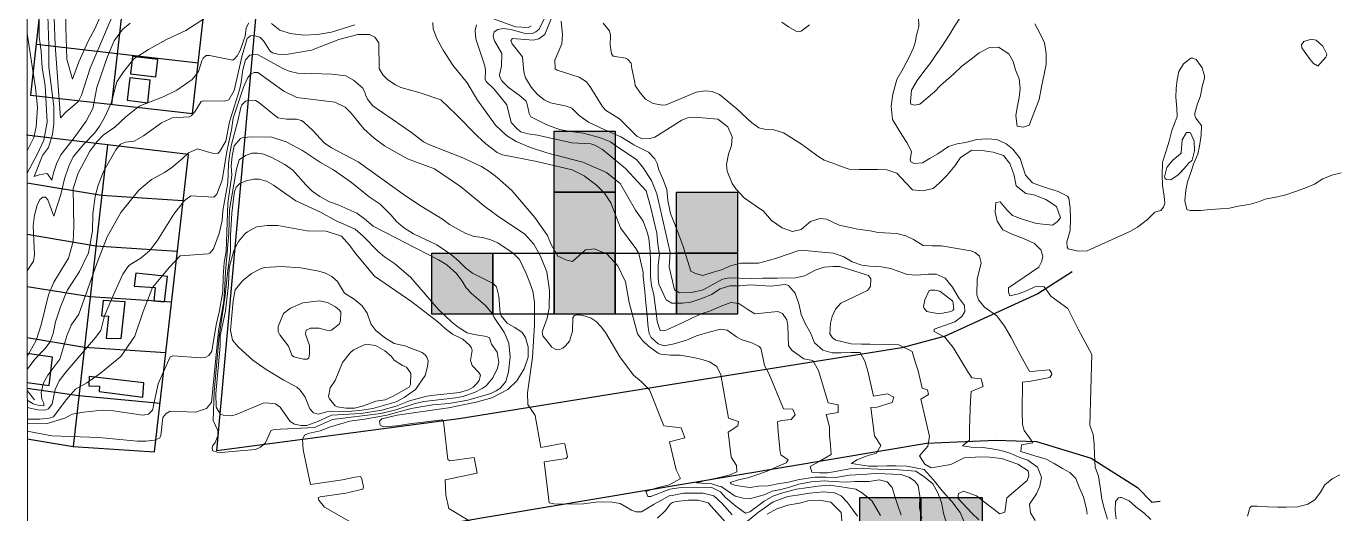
# Model space of a CAD drawing. Header units: metres. Extents: x 47 to 1988, y 46 to 663.
# Drawn here: x 48.7 to 370.6, y 274.7 to 394.4 of the extents above; entities that cross this region are included whole.
import ezdxf

# ---------------------------------------------------------------- set-up
doc = ezdxf.new("R2010")
doc.units = ezdxf.units.M
for name, color, linetype in [('01_Fina', 7, 'Continuous'), ('02_Media', 7, 'Continuous'), ('casas', 80, 'Continuous'), ('predios', 220, 'Continuous')]:
    doc.layers.add(name, color=color, linetype=linetype)

msp = doc.modelspace()

# ---------------------------------------------------------------- hatches: boundary and pattern name
at = {"layer": '02_Media'}
h = msp.add_hatch(color=256, dxfattribs=at)
h.dxf.hatch_style = 1
h.paths.add_polyline_path([(193.27, 368.65), (178.27, 368.65), (178.27, 353.65), (193.27, 353.65)])
h = msp.add_hatch(color=256, dxfattribs=at)
h.dxf.hatch_style = 1
h.paths.add_polyline_path([(193.27, 353.65), (178.27, 353.65), (178.27, 338.65), (193.27, 338.65)])
h = msp.add_hatch(color=256, dxfattribs=at)
h.dxf.hatch_style = 1
h.paths.add_polyline_path([(223.27, 353.65), (208.27, 353.65), (208.27, 338.65), (223.27, 338.65)])
h = msp.add_hatch(color=256, dxfattribs=at)
h.dxf.hatch_style = 1
h.paths.add_polyline_path([(163.27, 338.65), (148.27, 338.65), (148.27, 323.65), (163.27, 323.65)])
h = msp.add_hatch(color=256, dxfattribs=at)
h.dxf.hatch_style = 1
h.paths.add_polyline_path([(193.27, 338.65), (178.27, 338.65), (178.27, 323.65), (193.27, 323.65)])
h = msp.add_hatch(color=256, dxfattribs=at)
h.dxf.hatch_style = 1
h.paths.add_polyline_path([(223.27, 338.65), (208.27, 338.65), (208.27, 323.65), (223.27, 323.65)])
h = msp.add_hatch(color=256, dxfattribs=at)
h.dxf.hatch_style = 1
h.paths.add_polyline_path([(268.27, 278.65), (253.27, 278.65), (253.27, 263.65), (268.27, 263.65)])
h = msp.add_hatch(color=256, dxfattribs=at)
h.dxf.hatch_style = 1
h.paths.add_polyline_path([(283.27, 278.65), (268.27, 278.65), (268.27, 263.65), (283.27, 263.65)])

# ---------------------------------------------------------------- linework, layer by layer
at = {"layer": '01_Fina', "linetype": 'Continuous', "lineweight": 9}
msp.add_line((50.75, 302.65), (49, 304.91), dxfattribs=at)
at = {"layer": '01_Fina', "lineweight": 9}
msp.add_lwpolyline([(49.18, 45.57), (788.27, 45.57), (787.83, 663.43), (48.74, 663.43), (49.18, 45.57)], dxfattribs=at)
at = {"layer": '01_Fina', "linetype": 'Continuous', "lineweight": 9}
for points in [[(58.44, 416.25), (58.44, 394.19), (58.7, 386.34), (60.06, 381.36), (61.67, 385.67), (64.06, 390.89), (65.56, 393.75), (68.61, 400.52)], [(48.96, 358.34), (51.51, 363.02), (53.07, 366.4), (53.89, 370.81), (53.38, 379.82), (52.69, 384.19), (52.38, 388.3), (51.93, 391.8), (51.88, 397.03), (51.33, 401.9), (50.48, 403.4), (48.93, 404.65)], [(48.98, 334.34), (50.54, 336.7), (50.78, 338.37), (50.41, 345.38), (50.75, 348.02), (51.45, 350.44), (52.09, 351.8), (52.85, 352.42), (53.47, 352.41), (54.08, 351.78), (55.52, 347.77), (57.22, 353.1), (58.14, 356.95), (59.18, 360.05), (60.26, 362.33), (62.89, 365.4), (65.52, 368.11), (66.8, 369.96), (67.94, 371.94), (69.62, 375.53), (70.94, 380.74), (72.59, 383.21), (75.13, 386.41), (78.77, 388.72), (83.16, 391.15), (87.92, 393.32), (92.76, 396.47)], [(54.06, 397.05), (54.3, 389.68), (54.3, 384.33), (55.51, 374.77), (55.5, 370.52), (55.18, 367.84), (54.18, 364.63), (52.75, 362.63), (50.66, 357.46), (51.93, 357.91), (53.68, 358.26), (53.93, 358.13), (55.03, 356.62), (55.42, 358.36), (56.2, 360.59), (57.23, 362.82), (60.28, 366.63), (63.45, 371.07), (65.12, 374.16), (66.06, 379.38), (68.66, 386.94), (70.34, 390.78), (72.37, 393.62), (74.25, 395.11)], [(55.62, 396.44), (55.85, 389.77), (57.12, 371.91), (58.52, 373.36), (60.52, 374.98), (61.53, 376.03), (62.3, 377.44), (64.39, 384.09), (70.7, 398.95)], [(172.67, 394.46), (171.94, 394.1), (168.81, 394.27), (162.76, 396.42)], [(176.83, 398.14), (174.59, 393.7), (173.77, 392.98), (173.01, 392.64), (171.45, 392.54), (167.71, 393.56), (165.78, 393.83), (164.45, 393.61), (163.58, 392.98), (163.34, 391.91), (163.68, 390.79), (165.43, 387.73), (165.33, 384.58), (164.91, 382.48), (164.95, 381.9), (165.43, 380.98), (167.08, 379.33), (169.73, 377.46), (171.3, 376.04), (171.66, 375.25), (172.16, 372.93), (172.58, 372.18), (176.52, 370.14), (179.57, 369.05), (182.26, 368.52), (185.48, 368.11), (189.63, 367.01), (192.08, 365.99), (193.38, 365.05), (198.47, 361.64), (199.96, 359.87), (202.13, 356.48), (203.49, 353.23), (206.72, 338.79), (206.53, 335.34), (207.78, 329.64), (209.07, 328.88), (211.99, 328.96), (214.88, 329.66), (219.6, 332.27), (221.24, 332.58), (223.8, 332.53), (226.72, 332.47), (229.43, 332.48), (233.11, 332.53), (237.54, 332.57), (239.78, 333.13), (242.31, 334.5), (244.5, 335.22), (246.7, 335.36), (248.4, 335.38), (251.82, 334.36), (255.43, 333.16), (255.98, 332.34), (255.9, 330.44), (255.16, 329.5), (248.65, 326.38), (247.3, 324.88), (246.48, 323.12), (246.1, 321.44), (245.92, 318.86), (246.62, 317.83), (247.43, 317.29), (251.19, 316.36), (253.73, 316.32), (255.81, 316.3), (260.52, 316.19), (262.82, 316.16), (266.12, 314.48), (266.89, 312.01), (267.57, 309.75), (268.58, 305.52), (269.86, 305.12), (270.14, 303.92), (268.26, 302.79), (270.35, 293.65), (269.96, 291.22), (267.9, 288.85), (269.22, 286.82), (270.78, 285.93), (275.66, 286.79), (278.86, 288.38), (283, 288.61), (285.21, 288.58), (288.02, 288.26), (292.06, 286.84), (294.57, 285.2), (294.74, 284.06), (294.36, 282.82), (289.34, 278.58), (288.9, 275.01), (287.61, 274.64), (283.86, 277.47), (281.91, 279.06), (278.75, 280.22), (277.47, 279.66), (277.3, 278.52), (280.74, 274.78), (282.52, 273.2)], [(177.9, 397.01), (176.02, 392.35), (174.5, 391.28), (173.1, 390.94), (168.04, 391.38), (167.67, 390.9), (168.02, 390.05), (170.49, 386.89), (170.86, 383.17), (171.29, 381.68), (172.65, 379.42), (174.14, 377.67), (175.87, 376.34), (177.41, 375.57), (181.28, 374.79), (182.62, 374.25), (184.44, 372.51), (186.74, 370.85), (190.69, 368.92), (194.64, 367.25), (197.63, 365.45), (197.85, 365.24), (201.43, 363.45), (202.99, 361.85), (203.55, 360.69), (203.96, 359.1), (205.08, 356.5), (205.91, 354.33), (206.16, 351.6), (206.84, 348.43), (207.82, 345.97), (209.01, 342.74), (209.98, 340.29), (211.84, 334.27), (212.98, 333.68), (214.79, 333.14), (217.02, 333.94), (219.33, 334.6), (221.55, 335.57), (224.02, 336.24), (226.29, 336.24), (228.42, 336.21), (230.89, 336.82), (233.11, 337.55), (238.07, 339.26), (239.86, 339.33), (242.34, 339.07), (244.83, 338.84), (246.86, 338.7), (249.36, 337.72), (251.45, 336.56), (253.76, 335.74), (255.75, 335.46), (258.54, 335.3), (260.93, 334.92), (262.86, 334.16), (264.98, 333.4), (267.28, 333.25), (270.03, 333.5), (272.04, 333.47), (274.19, 332.52), (276.05, 330.27), (277.49, 327.74), (278.96, 325.8), (279.03, 324.34), (278.36, 323.12), (276.59, 321.77), (271.57, 320), (271.57, 319.46), (274.12, 318.03), (276.2, 315.51), (279.99, 309.26), (280.77, 308.02), (283.06, 307.8), (283.54, 305.91), (280.6, 304.66), (280.48, 302.49), (280.18, 295.66), (280.21, 292.72), (278.52, 291.32), (280.62, 290.99), (283.48, 290.93), (285.73, 290.57), (287.94, 290.17), (290.37, 289.42), (292.55, 288.49), (294.48, 287.82), (296.9, 286.09), (297.84, 283.68), (297.48, 281.41), (296.68, 279.55), (294.96, 277.04), (295.19, 274.86), (296.35, 272.97)], [(267.67, 396.7), (267.76, 394.33), (267.47, 393.02), (267.13, 391.87), (266.95, 390.73), (266.44, 389.1), (265.43, 386.82), (263.92, 384.05), (262.41, 381.28), (261.38, 377.69), (261.02, 374.75), (261.3, 371.47), (263.62, 367.69), (264.86, 365.83), (265.96, 363.59), (265.63, 361.6), (265.84, 361.08), (266.64, 360.66), (268.7, 360.85), (270.54, 361.99), (272.47, 363.08), (275.08, 364.87), (277.15, 365.55), (279.23, 365.81), (282.03, 366.61), (284.49, 366.75), (286.94, 366.55), (289.22, 365.54), (290.84, 364.21), (292.61, 361.89), (293.91, 357.8), (295.62, 355.93), (297.6, 355.2), (299.82, 354.48), (301.96, 353.79), (304.22, 352.65), (304.57, 352.2), (304.94, 349.8), (305, 347.22), (304.89, 344.21), (304.1, 341.45), (304.13, 340.14), (304.39, 339.74), (306.89, 339.14), (309.09, 339.2), (319.58, 343.95), (321.42, 345.04), (323.86, 346.91), (325.68, 348.69), (327.16, 349.16), (327.83, 349.98), (328.17, 350.96), (327.96, 352.68), (327.54, 355.24), (327.48, 357.9), (327.59, 360.81), (327.71, 361.54), (328.43, 363.76), (329.17, 366.16), (329.87, 368.81), (330.65, 370.91), (331.19, 372.2), (331.08, 374.31), (330.87, 376.99), (330.92, 379.12), (331.14, 381.25), (331.59, 383.26), (332.68, 385.19), (334.5, 386.54), (335.02, 386.53), (335.85, 386.19), (337.31, 384.18), (337.83, 382.18), (337.83, 381.66), (337.32, 379.56), (336.92, 377.27), (336.06, 375.05), (335.46, 373.05), (335.48, 372.43), (335.76, 371.79), (337.11, 369.99), (337.08, 367.65), (336.66, 364.93), (336.21, 362.95), (335.24, 360.76), (334.42, 358.23), (333.73, 356.18), (333.28, 354.15), (333.06, 351.52), (333.55, 349.41), (334.35, 349.14), (336.98, 349.17), (339.24, 349.38), (341.82, 349.52), (344.02, 349.7), (346.14, 350.17), (348.83, 350.64), (351.13, 351.27), (352.78, 351.9), (355.76, 352.53), (357.86, 352.98), (360.17, 353.77), (362.52, 354.63), (364.85, 355.64), (366.9, 356.89), (369.1, 357.84), (371.36, 358.38)], [(277.99, 396.59), (276.47, 394.22), (275.38, 392.44), (273.38, 389.45), (272.03, 387.48), (270.72, 385.48), (268.97, 383.29), (267.37, 381.07), (265.99, 378.7), (265.72, 375.86), (265.78, 375.29), (266.74, 374.97), (268.05, 375.28), (271.6, 378.32), (273.19, 379.96), (276.3, 382.59), (278.36, 384.58), (280.61, 386.3), (282.6, 387.84), (285.1, 389.16), (287.33, 389.25), (289.82, 387.63), (290.93, 385.72), (291.52, 383.72), (292.37, 381.49), (292.65, 379.14), (292.38, 376.87), (291.9, 374.43), (291.59, 372.42), (291.91, 369.86), (293.37, 369.58), (294.85, 370.06), (297.32, 376.36), (297.86, 379.54), (298.52, 382.59), (299.02, 385.1), (298.98, 387.66), (298.59, 390.31), (297.35, 392.86), (296.24, 394.96)], [(48.99, 313.28), (51.2, 317.19), (52.37, 321.04), (54.18, 328.46), (55.52, 331.52), (59.13, 337.4), (60.22, 341.52), (60.4, 345.14), (60.22, 354.55), (61.52, 358.27), (64.34, 363.71), (66.05, 365.97), (67.63, 367.65), (70.52, 369.6), (73.18, 372.18), (76.45, 374.74), (82.33, 377.02), (85.72, 378.72), (89.49, 381.28), (91.03, 383.27), (91.84, 385.92), (92.14, 386.51), (92.91, 387.2), (93.68, 387.2), (99.41, 386.08), (99.94, 386.47), (100.52, 387.15), (101.2, 388.46), (102.07, 390.78), (102.45, 391.99), (102.7, 394.01), (103.4, 395.22)], [(108.92, 395.09), (111.01, 393.41), (113.52, 392.57), (116.83, 392.2), (120.23, 392.34), (123.62, 392.93), (129.35, 394.77)], [(148.49, 395.31), (148.59, 393.75), (149.46, 391.37), (151.06, 388.48), (153.39, 384.82), (156.92, 380.49), (159.45, 376.24), (163.85, 370.07), (166.56, 367.55), (169, 366.12), (172.45, 364.58), (176.46, 363.31), (185.35, 361.01), (191.11, 358.5), (194.45, 355.8), (198.22, 349.22), (200.11, 346.53), (201.04, 344.1), (201.5, 342.33), (201.84, 339), (201.95, 336.69), (201.92, 334.68), (201.9, 332.96), (202.16, 330.65), (202.71, 328.49), (202.98, 326.45), (203.35, 324.12), (203.58, 321.87), (204.29, 319.66), (205.33, 319.57), (207.59, 320.56), (209.55, 321.48), (212.41, 322.87), (214.62, 323.81), (216.67, 324.5), (219.03, 325.58), (221.6, 326.56), (223.58, 326.28), (225.79, 324.8), (227.5, 323.8), (233.19, 324.34), (234.33, 323.84), (235.36, 322.31), (235.63, 320.82), (235.77, 315.93), (236.72, 314.72), (239.59, 312.71), (241.74, 312.31), (243.13, 309.85), (245.54, 301.93), (247.97, 301.42), (247.99, 299.55), (245.07, 299.06), (245.86, 295.98), (245.88, 293.9), (246.11, 291.5), (246.23, 289.18), (243.34, 287.49), (241.1, 286.26), (241.48, 284.88), (243.36, 284.73), (245.47, 284.71), (248.66, 285.27), (250.78, 285.7), (254.26, 285.81), (257.83, 285.6), (260.01, 285.54), (262.81, 285.46), (267.07, 285.1), (269.34, 283.55), (271.17, 282.01), (272.42, 279.77), (273.36, 277.39), (273.78, 274.8), (274.51, 272.57)], [(159.22, 394.77), (158.88, 393.32), (159.07, 391.28), (161.3, 384.67), (161.44, 383.5), (161.35, 381.36), (161.62, 380.8), (163.55, 378.94), (166.7, 375.13), (167.76, 370.76), (169.29, 369.09), (170.1, 368.46), (171.8, 367.94), (174.21, 367.66), (182.65, 365.78), (187.27, 365.5), (188.3, 365.16), (190.13, 364.09), (195.8, 359.43), (200.86, 354), (201.97, 349.78), (203.48, 343.58), (203.73, 340.84), (204.13, 338.25), (203.81, 335.81), (203.77, 332.64), (204.01, 331.03), (205.78, 327.2), (207.12, 326.42), (209.77, 326.34), (211.82, 326.64), (214.55, 327.56), (216.88, 328.5), (219.03, 329.91), (221.39, 330.66), (223.78, 330.66), (226.46, 330.87), (231.43, 330.58), (234.95, 330.98), (235.77, 330.71), (237.45, 328.82), (238.38, 325.97), (238.9, 323.62), (239.98, 321.26), (241.16, 319.11), (242.17, 316.66), (244.21, 314.83), (246.52, 314.21), (248.61, 314.16), (251.17, 314.29), (253.35, 314.27), (254.5, 312.17), (255.23, 309.72), (256.63, 303.52), (260.04, 304.14), (261.67, 303.32), (261.21, 302.02), (257.53, 300.85), (256.02, 300.79), (256.9, 293.78), (258.48, 291.41), (257.34, 289.53), (255.11, 288.92), (252.54, 287.94), (251.22, 286.98), (255.5, 286.34), (257.61, 286.31), (259.95, 286.4), (262.13, 286.42), (264.81, 286.38), (269.04, 285.52), (271.28, 283.1), (273.52, 280.25), (275.83, 277.64), (277.95, 274.96), (278.87, 272.65)], [(179.97, 395.6), (180.35, 392.28), (180.2, 390.1), (178.47, 386.08), (178.51, 383.92), (178.99, 383.64), (184.45, 381.91), (186.2, 380.74), (187.31, 379.28), (190.08, 374.77), (190.9, 373.77), (194.34, 371.65), (198.59, 367.37), (199.9, 366.76), (201.8, 366.79), (202.99, 367.13), (209.64, 371.34), (211.01, 371.92), (212.66, 372.06), (218.41, 371.54), (220.94, 369.71), (221.95, 367.23), (221.81, 365.08), (221.07, 362.95), (220.56, 360.45), (220.71, 358.79), (221.94, 355.81), (222.88, 354.45), (224.92, 352.28), (227.63, 350.36), (229.68, 348.99), (231.61, 346.69), (234.24, 344.85), (236.74, 343.99), (238.86, 344.49), (241.18, 346.47), (243.46, 347.18), (245.13, 346.99), (248.18, 345.55), (250.48, 345.02), (252.81, 344.59), (255.83, 344.15), (257.83, 343.73), (262.35, 343.46), (264.54, 342.88), (266.47, 342.02), (268.82, 340.55), (271.02, 340.45), (273.34, 340.49), (280.52, 339.26), (281.61, 338.85), (282.62, 337.93), (283.1, 336.28), (282.05, 332.26), (282.02, 328.41), (282.43, 327.2), (283.88, 325.43), (286.93, 323.31), (288.75, 320.73), (290.43, 317.97), (291.48, 315.88), (292.82, 313.48), (294.9, 309.56), (296.12, 309.69), (299.83, 310.02), (300.35, 309.26), (300.37, 308.9), (299.95, 308.14), (295.25, 307.19), (293.18, 306.94), (293.1, 299.74), (293.21, 296.58), (293.63, 295.08), (295.16, 292.96), (295.72, 292.09), (292.92, 291.59), (292.82, 289.97), (296.23, 288.89), (299.04, 288.07), (300.94, 286.98), (303.01, 285.75), (304.82, 284.8), (306.29, 283.34), (307.12, 281.22), (308.14, 278.72), (308.89, 275.87), (309.1, 274.59)], [(314.03, 273.31), (313.26, 276), (312.7, 278.23), (312.37, 280.73), (311.82, 283.91), (311.07, 286.14), (310.89, 289.18), (310.81, 291.76), (310.55, 294.16), (309.75, 296.39), (310.24, 313.77), (306.86, 320.02), (304.36, 325.08), (300.16, 328.09), (299.4, 329.2), (298.46, 330.5), (296.24, 330.42), (294.31, 329.52), (292.24, 328.69), (290.12, 328.17), (289.75, 329.09), (289.75, 330.17), (297.21, 335.21), (297.96, 336.7), (298.21, 337.95), (297.68, 339.49), (296.18, 341.05), (293.48, 342.27), (290.81, 343.28), (288.41, 344.4), (287.02, 346.55), (286.5, 348.71), (286.67, 351.08), (287.73, 351.26), (289.34, 349.28), (290.73, 347.94), (293.11, 347.01), (296.67, 345.95), (300.59, 345.57), (301.75, 346.38), (302.49, 347.3), (301.56, 350.1), (298.9, 351.87), (296.01, 352.99), (294, 353.28), (291.68, 355.16), (291.12, 358.08), (290.06, 360.7), (288.53, 362.68), (286.03, 363.47), (283.31, 363.89), (280.8, 363.94), (277.96, 362.18), (276.7, 360.18), (274.65, 357.72), (272.83, 355.97), (271.32, 354.52), (268.73, 353.93), (266.18, 354.23), (264.56, 355.95), (262.37, 358.28), (259.89, 359.09), (257.64, 359.17), (255.63, 359.2), (253.09, 359.23), (250.7, 359.28), (248.58, 360), (246.65, 360.76), (244.55, 361.49), (243.01, 362.48), (240.77, 364.08), (239.01, 365.42), (236.52, 366.97), (234.57, 368.21), (232.18, 368.95), (229.86, 369.12), (228.54, 369.46), (226.69, 370.78), (223.11, 374.11), (218.82, 377.59), (217.06, 378.37), (215.3, 378.56), (213.15, 378.17), (205.78, 375.1), (204.87, 375.04), (202.55, 375.44), (200.69, 376.46), (199.37, 378.03), (198.15, 379.87), (197.96, 381.01), (197.34, 384.03), (197.19, 385.36), (196.29, 386.29), (195.81, 386.54), (192.8, 387.07), (192.32, 387.58), (192.03, 389.76), (192.14, 392.2), (191.86, 393.27), (190.29, 395.16)], [(234.13, 395.36), (235.82, 394.22), (237.94, 393.01), (238.87, 393.16), (240.9, 394.75)], [(48.94, 392.62), (51, 379.25), (51.51, 374.55), (51.14, 369.71), (50.64, 367.03), (48.96, 363.77)], [(49, 310.06), (50.83, 312.66), (53.27, 315.13), (54.64, 316.88), (55.36, 318.94), (55.92, 321.78), (57.14, 325.52), (58.75, 329.51), (61.79, 334.12), (64.06, 338.75), (65.04, 344.17), (65.1, 348.31), (65.62, 352.56), (66.43, 355.38), (67.76, 358.92), (70.74, 364.02), (71.89, 365.4), (73.14, 365.92), (75.26, 366.19), (77.5, 367.44), (81.94, 370.67), (84.02, 371.67), (84.57, 371.86), (88.71, 372.12), (89.2, 372.41), (90.09, 373.4), (91.65, 375.92), (92.14, 376.04), (97.41, 376), (98.49, 376.32), (99.75, 378.6), (101.7, 387.23), (102.98, 391.4), (103.75, 392.02), (104.61, 392.09), (106.04, 391.71), (106.97, 390.84), (108.57, 388.25), (109.16, 387.9), (110.47, 387.54), (112.56, 387.44), (118.71, 388.51), (125.47, 391.16), (130.09, 392.33), (132.99, 392.34), (134.3, 391.71), (135.27, 390.3), (135.32, 384.03), (136.24, 382.49), (137.5, 381.23), (139.34, 380.01), (140.7, 379.33), (145.39, 378.06), (150.44, 376.29), (154.25, 372.73), (159.36, 367.46), (161.48, 365.49), (164.31, 363.38), (165.57, 362.78), (174.01, 361.17), (182.67, 359.11), (185.62, 357.68), (188.68, 355.38), (190.65, 353.37), (192.21, 351), (194.53, 344.92), (198.32, 339.79), (199.03, 338.57), (200.16, 333.93), (200.14, 332.96), (200.57, 329.24), (200.71, 327.27), (201.14, 323.27), (201.36, 320.43), (201.58, 318.9), (202.06, 317.91), (202.87, 317.25), (203.84, 316.42), (205.31, 315.91), (207.77, 316.37), (210.77, 317.3), (213.22, 318.38), (216.53, 319.36), (219.1, 320.01), (220.71, 319.73), (223.02, 318.14), (224.16, 317.47), (226.8, 316.64), (228.61, 315.74), (229.03, 315.34), (229.5, 313.08), (229.86, 311.09), (231.04, 308.94), (234.53, 300.39), (236.89, 300.36), (237.39, 298.98), (236.41, 297.78), (234.06, 297.58), (233.06, 297.26), (233.25, 294.75), (233.75, 289.76), (233.88, 289.17), (235.74, 287.92), (235.19, 287.16), (232.38, 285.92), (230.52, 285.16), (228.23, 284.32), (225.78, 283.52), (223.52, 282.96), (221.46, 282.32), (221.69, 281.98), (222.6, 281.67), (224.41, 281.34), (226.37, 281.12), (228.43, 281.45), (230.8, 281.54), (233.19, 281.99), (235.76, 282.41), (238.04, 282.98), (240.02, 283.29), (242.29, 283.64), (245.02, 283.63), (247.41, 283.6), (250.66, 284.13), (252.32, 284.26), (255.05, 284.38), (256.87, 284.51), (259.44, 284.47), (263.37, 284.27), (265.32, 283.64), (266.68, 282.72), (267.61, 281.56), (268.03, 278.97), (267.92, 276.11), (268.48, 273.57)], [(365.65, 384.62), (366.24, 385.21), (367.6, 386.8), (367.84, 387.13), (367.87, 387.56), (366.87, 389.51), (365.23, 390.95), (364, 391.22), (362.23, 390.63), (361.64, 389.81), (361.76, 389.1), (362.36, 388.29), (363.78, 386.21), (364.62, 385.28), (365.59, 384.67)], [(49, 302.52), (50.42, 301.65), (51.56, 301.3), (53.03, 301.18), (53.04, 301.85), (52.54, 302.81), (52.44, 304.36), (52.99, 306.81), (54.03, 308.69), (56.96, 312.64), (58.72, 318.38), (59.79, 320.95), (61.64, 323.64), (66.09, 336.13), (68.64, 342.69), (71.99, 348.68), (76.39, 354.14), (79.51, 356.77), (82.64, 358.46), (84.46, 359.68), (87.01, 361.86), (88.58, 363.29), (90.73, 364.29), (94.34, 363.26), (95.73, 363.15), (96.19, 363.55), (97.71, 366.18), (98.59, 370.89), (101.09, 378.8), (101.42, 380.19), (101.88, 383.65), (102.54, 386.16), (103.64, 387.31), (104.45, 387.44), (105.66, 387.33), (111.73, 384.04), (113.29, 383.39), (115.31, 382.87), (117.01, 382.71), (118.74, 382.79), (123.71, 382.62), (127.2, 382.2), (129.05, 381.11), (131.26, 379.29), (131.86, 378.22), (131.98, 377.58), (132.49, 376.51), (133.8, 374.83), (143.29, 368.28), (146.26, 366.02), (147.55, 365.35), (155.9, 362.07), (160.46, 359.95), (162.49, 358.64), (164.3, 357.21), (167.87, 354.01), (173.57, 347.4), (176.64, 343.01), (177.57, 340.82), (179.22, 337.9), (181.38, 336.9), (182.82, 336.64), (186, 339.49), (188.18, 339.7), (191.3, 338.44), (193.91, 335.51), (195.79, 331.61), (196.68, 326.53), (198.75, 318.85), (199.97, 317.21), (201.46, 315.8), (203.84, 314.14), (204.47, 313.83), (206.83, 313.59), (209.2, 313.58), (212.48, 313.03), (214.6, 312.51), (216.4, 312), (218.18, 310.83), (219.16, 308.74), (221.07, 298.1), (223.54, 297.29), (223.32, 296.27), (221, 294.71), (221.7, 288.59), (223.05, 286.52), (223.09, 284.99), (221.2, 284.15), (218.08, 283.39), (216.11, 282.96), (213.22, 282.24), (217, 282.04), (218.66, 281.42), (219.26, 281.33), (222.71, 278.94), (224.67, 278.46), (226.18, 278.29), (229.82, 279.31), (231.8, 280.19), (233.93, 280.62), (236.05, 281.19), (238.33, 281.92), (241.36, 282.49), (244.69, 282.75), (246.5, 282.57), (250, 282.43), (252.04, 282.57), (255.56, 282.57), (258.06, 282.98), (260.02, 282.5), (261.21, 281.12), (261.85, 278.91), (262.65, 276.65), (263.45, 274.32)], [(49, 300.77), (51.58, 300.19), (53.31, 300.09), (54.18, 300.43), (55.12, 301.62), (55.82, 305.2), (56.83, 307.27), (58.46, 309.45), (65.73, 317.91), (67.01, 319.68), (67.97, 323.29), (69.71, 327.54), (72.45, 333.49), (73.92, 335.65), (76.93, 337.5), (79, 339.26), (80.85, 341.68), (84.92, 348.24), (87.56, 351.61), (89.15, 352.76), (94.81, 352.41), (95.5, 353.12), (96.85, 356.61), (97.94, 363.61), (99.11, 368.94), (99.5, 371.78), (102.08, 379.43), (103, 381.66), (103.77, 382.63), (104.7, 383.07), (105.6, 383.07), (111.97, 378.47), (115.18, 376.87), (124.48, 375.77), (126.98, 374.54), (128.51, 373.08), (131.56, 369.21), (134.12, 366.93), (136.63, 365.01), (142.26, 361.79), (148.89, 359.36), (155.32, 355.07), (161.28, 350.15), (164.38, 347.81), (171.09, 343.33), (173.26, 340.91), (174.84, 338.09), (176.51, 334.07), (177.17, 329.47), (177.1, 325.12), (176.58, 322.71), (175.33, 319.35), (175.52, 318.34), (177.68, 315.6), (178.88, 314.94), (179.56, 314.97), (180.42, 315.31), (181.07, 315.88), (182.05, 317.07), (182.81, 319.48), (182.86, 322.86), (183.31, 323.35), (183.94, 323.49), (184.76, 323.47), (185.86, 323.2), (187.35, 322.67), (188.62, 321.86), (189.86, 320.56), (190.87, 319.21), (194.44, 313.23), (197.72, 308.68), (199.63, 307.13), (201.66, 305.12), (205.17, 296.22), (209.48, 295.78), (210.32, 293.31), (206.61, 292.32), (208.21, 285.43), (209.22, 283.52), (209.17, 283.26), (206.5, 281.78), (203.25, 280.94), (200.77, 280.12), (201.23, 278.91), (201.99, 278.9), (206.7, 280.66), (209.43, 281.08), (212.76, 281.19), (216.99, 281.13), (219.1, 280.05), (220.29, 278.67), (222.83, 276.52), (225.22, 274.79), (226.29, 275.11), (229.81, 277.79), (231.94, 278.98), (234.07, 279.71), (237.71, 280.72), (240.13, 280.99), (243.01, 281.41), (245.74, 281.68), (248.2, 281.38), (252.35, 280.69), (253.67, 279.85), (255.16, 278.77), (256.31, 277.75), (258.38, 274.22)], [(221.93, 274.43), (219.49, 277.14), (217.45, 279.04), (214.88, 279.72), (209.99, 279.72), (207.28, 279.18), (206.47, 279.04), (204.43, 277.95), (202.82, 276.99), (199.68, 275.12), (198.32, 275.14), (197.25, 275.56), (194.52, 277.22), (192.55, 277.51), (189.09, 277.61), (185.48, 277.13), (182.97, 276.98), (178.21, 277.13), (177.06, 277.37), (175.85, 287.38), (181.24, 288.2), (181.58, 288.68), (180.93, 291.82), (180.28, 291.91), (175.03, 290.9), (173.63, 298.78), (171.84, 301.53), (171.76, 304.38), (173.01, 313), (173.42, 321.07), (173.5, 326.62), (173.02, 329.32), (172.31, 331.38), (171.43, 333.66), (169.79, 337.07), (168.19, 338.66), (164.5, 341.2), (162.78, 341.97), (160.7, 342.52), (158.66, 342.78), (156.58, 343.49), (152.63, 345.73), (150.9, 347.05), (145.63, 350.21), (141.83, 352.75), (130.17, 361.12), (123.68, 364.49), (121.81, 365.78), (119.03, 368.75), (116.9, 370.81), (116.29, 371.21), (115.08, 371.53), (112.63, 371.6), (110.47, 371.88), (105.81, 375.65), (104.96, 376.16), (103.48, 376.22), (102.57, 376.01), (101.66, 375.08), (101.38, 374.41), (100.66, 371.13), (99.14, 365.35), (98.65, 362.66), (98.39, 360.63), (98.25, 355.96), (96.96, 349.09), (96.82, 346.66), (96.05, 343.45), (94.72, 339.74), (93.8, 338.68), (93.41, 338.53), (86.54, 338.03), (83.92, 335.22), (79.71, 330.24), (77.42, 324.32), (75.4, 318.26), (71.96, 313.26), (66.99, 309.2), (63.59, 306.79), (60.82, 305.26), (58.55, 302.65), (55.41, 298.5), (54.4, 298.1), (52.1, 297.88), (49, 297.92)], [(157.59, 272.88), (152.48, 275.94), (151.72, 279.21), (151.5, 283.02), (159.39, 284.67), (158.64, 288.48), (152.65, 287.62), (152.18, 287.96), (151.11, 297.35), (150.77, 297.69), (142.78, 296.77), (139.64, 296.24), (136.38, 296), (135.56, 296.43), (135.4, 297.42), (136.04, 297.99), (139.8, 298.86), (152.36, 300.64), (159.17, 302.03), (163, 303.14), (166.91, 305.16), (169.14, 307.32), (170.93, 310.27), (171.87, 313.15), (171.92, 315.64), (171.23, 317.98), (170.43, 319.15), (168.6, 320.43), (166.75, 321.44), (165.29, 323.31), (165.07, 323.81), (164.7, 328.12), (164.16, 330.39), (163.3, 331.19), (158.28, 333.78), (156.55, 335.02), (154.98, 336.62), (153.07, 338.25), (149.47, 340.69), (143.81, 343.41), (141.31, 344.94), (139.56, 346.44), (138.24, 348.04), (135.62, 350.73), (132.92, 352.51), (128.56, 355.98), (124.18, 359.1), (120.97, 360.95), (116.5, 363.87), (112.5, 366.03), (109.02, 367.17), (104.11, 367.22), (101.99, 367.03), (101.28, 366.79), (99.8, 365.04), (99.27, 362.46), (99.03, 360.12), (99.16, 357.83), (98.2, 350.92), (97.81, 339.11), (97.35, 336.4), (97.08, 332.97), (97.02, 329.25), (96.11, 324.19), (95.32, 321.09), (94.31, 314.59), (93.54, 313.53), (92.63, 313.04), (91.62, 312.95), (84.83, 313.41), (84.04, 313.23), (81.12, 306.58), (79.73, 300.09), (78.78, 299.08), (77.32, 298.84), (70.16, 299.9), (67.48, 300.09), (62.79, 299.61), (59.99, 299.12), (58.19, 298.14), (53.86, 296.84), (49, 296.74)], [(331.82, 358.29), (333.55, 360.19), (333.98, 360.82), (334.56, 361.22), (334.84, 361.52), (335.39, 363.76), (335.31, 366.13), (334.46, 368.2), (334.24, 368.32), (333.46, 368.31), (332.42, 366.48), (332.23, 364.35), (332.12, 363.28), (332, 363.02), (330.08, 361.53), (328.87, 360.04), (328.63, 359.66), (328.38, 358.68), (328.09, 357.44), (328.16, 357.13), (328.3, 356.94), (328.58, 356.77), (329.57, 356.71), (331.39, 357.92), (332.42, 358.92)], [(49.01, 294.97), (55.03, 293.78), (66.58, 293.41), (76.04, 292.49), (78.12, 292.46), (80.23, 292.74), (81.47, 293.21), (81.78, 293.82), (82.23, 298.26), (83.05, 299.32), (84.08, 299.87), (90.25, 299.62), (92.95, 300.48), (94.2, 302.02), (95.91, 319.59), (97.21, 326.95), (97.5, 330.74), (97.61, 334.1), (98.46, 343.53), (98.63, 349.38), (100.33, 359.33), (101.03, 361.62), (102.51, 362.67), (104.14, 363.19), (105.53, 363.19), (107.02, 362.95), (108.98, 362.19), (112.2, 360.41), (114.12, 359.08), (117.31, 355.43), (118.89, 353.85), (120.76, 352.6), (123.01, 351.36), (125.46, 350.45), (129.84, 348.46), (131.77, 347.09), (133.88, 345.27), (149.94, 337.03), (151.91, 335.79), (154.3, 333.63), (155.72, 331.76), (156.7, 330.13), (157.99, 328.74), (161.45, 325.84), (163.15, 323.77), (163.58, 322.83), (166.12, 319.06), (167.13, 316.59), (167.48, 313.17), (167.1, 309.49), (166.42, 307.17), (165.8, 306.35), (164.93, 305.44), (164.02, 304.81), (162.72, 304.19), (157.09, 302.55), (152.47, 301.73), (148.47, 301.39), (143.18, 300.53), (137.2, 298.89), (132.35, 297.99), (128.14, 297.41), (123.4, 295.99), (120.86, 295.06), (117.94, 294.39), (117.04, 293.93), (116.56, 292.92), (116.7, 290.37), (118.53, 281.85), (126.34, 283), (129.35, 283.68), (130.75, 283.79), (131.1, 283.22), (131.5, 281.24), (131.36, 280.74), (127.17, 279.68), (120.89, 278.84), (120.38, 278.54), (120.52, 277.99), (121.97, 276.26), (128.98, 272.26)], [(272.68, 323.75), (275.31, 324.24), (275.79, 324.38), (276.1, 324.61), (276.32, 324.92), (276.13, 326.91), (272.93, 329.36), (271.66, 329.57), (270.62, 329.61), (270.31, 329.49), (269.22, 327.19), (268.89, 325.58), (269.03, 325.27), (269.77, 324.34), (272.7, 323.74)], [(371.09, 284.21), (369.21, 283.24), (367.36, 281.75), (366.34, 279.94), (364.92, 278.04), (363.18, 277), (360.8, 276.39), (357.91, 276.26), (355.83, 276.28), (353.34, 276.39), (350.81, 276.56), (349.41, 276.53), (348.96, 276.11), (348.41, 274.03)], [(252.74, 274.03), (251.41, 275.85), (250.22, 277.53), (248.73, 279.07), (247.08, 279.84), (244.36, 280.03), (240.94, 279.7), (238.48, 279.31), (235.62, 278.87), (232.01, 277.56), (228.41, 275.09), (225.73, 272.8)], [(220.36, 272.62), (216.04, 277.36), (213.65, 277.96), (211.13, 278), (208.2, 277.67), (207.3, 277.42), (206.87, 277.13), (205.54, 275.4), (203.65, 273.6)], [(248.97, 271.95), (248.67, 274.94), (246.15, 277.48), (243.38, 278.01), (240.89, 277.92), (238.45, 277.25), (235.64, 276.81), (232.96, 275.85), (230.57, 274.53)], [(324.66, 273.25), (322.96, 274.88), (321.01, 276.33), (319.37, 277.82), (317.48, 278.67), (317.18, 278.67), (316.77, 278.56), (316.03, 277.69), (315.97, 275.37), (316.18, 273.38)]]:
    msp.add_lwpolyline(points, dxfattribs=at)
for points in [[(108.77, 295.05), (107.44, 292.05), (106.26, 290.99), (104.96, 290.42), (96.46, 289.72), (95.59, 289.8), (94.55, 290.12), (94.39, 290.72), (94.45, 291.24), (95.1, 292.2), (95.77, 293.79), (95.78, 295.08), (94.6, 297.59), (94.85, 304.63), (96.05, 318.3), (97.59, 328.27), (98.2, 334.45), (98.84, 339.06), (98.87, 343.01), (99.16, 348.47), (99.67, 352.65), (99.82, 353.73), (100.24, 354.85), (101.17, 355.81), (102.74, 356.43), (104.63, 356.81), (105.84, 356.84), (107.73, 356.31), (109.41, 355.38), (114.9, 351.52), (120.92, 348.73), (124.78, 346.62), (129.45, 344.52), (131.45, 342.8), (135.13, 339.07), (136.66, 337.8), (139.14, 336.11), (143.05, 332.79), (149.94, 324.86), (153.06, 321.83), (154.72, 320.45), (156.93, 319.13), (158.63, 318.68), (161.71, 318.17), (162.41, 317.9), (162.94, 316.34), (164.33, 314.38), (164.69, 311.89), (164.4, 310.43), (163.27, 308.06), (161.56, 306.08), (160.6, 305.39), (158.77, 304.43), (155.84, 303.46), (154.06, 303.13), (146.31, 302.21), (144.14, 301.73), (139.43, 300.22), (135.72, 299.32), (123.92, 297.78), (119.44, 295.81), (109.53, 295.33)], [(158.39, 305.73), (159.25, 306.59), (159.88, 307.41), (160.23, 308.67), (159.83, 309.34), (158.14, 311.06), (157.77, 312.3), (158.14, 314.75), (158.02, 315.39), (157.52, 316.05), (155.89, 317.51), (153.3, 318.74), (151.51, 320.12), (149.72, 321.83), (143.33, 326.73), (134.2, 333.01), (129.62, 338.48), (128.04, 340.63), (126.09, 342.8), (122.34, 344.1), (117.7, 344.14), (110.51, 345.47), (107.83, 345.42), (105.25, 345.14), (103.02, 343.94), (102.43, 343.45), (100.82, 341.53), (99.72, 339.35), (98.54, 335.08), (98.34, 330.98), (97.63, 324.42), (96.34, 318.36), (96.32, 315.86), (95.3, 304.23), (95.31, 300.87), (96.36, 299.23), (97.03, 298.87), (99.19, 298.71), (100.26, 299.02), (106.87, 301.79), (107.58, 301.87), (109.94, 301.65), (111.07, 300.87), (113.5, 297.35), (114.57, 296.7), (116.17, 296.34), (117.61, 296.34), (120.26, 297.3), (123.63, 298.89), (130.85, 299.32), (136, 300.08), (139.51, 301.1), (142.82, 302.43), (147.08, 303.51), (148.9, 303.82), (155.02, 304.43), (157.29, 305.09)], [(102.61, 313.94), (100.76, 315.67), (99.38, 317.27), (98.86, 319.72), (99.55, 326.97), (100.01, 329.66), (101.83, 331.84), (104, 333.63), (106.39, 334.91), (107.27, 335.12), (111.3, 335.42), (116.11, 335.02), (120.54, 334.26), (122.15, 333.73), (123.73, 332.91), (125.16, 331.67), (126.85, 328.83), (129.18, 327.38), (131.18, 325.71), (132.39, 323.91), (133.34, 321.34), (134.54, 319.7), (136.66, 317.92), (139.06, 316.5), (141.66, 315.93), (145.9, 314.23), (146.69, 313.62), (147.05, 313.12), (147.37, 312.18), (147.21, 310.85), (146.6, 308.59), (144.28, 305.2), (141.48, 303.23), (139.52, 302.16), (133.81, 300.5), (130.61, 300.05), (127.67, 299.76), (122.48, 299.69), (120.4, 299.14), (119.24, 299.42), (118.35, 300.4), (117.18, 303.27), (115.98, 305.05), (115.16, 305.77), (111.98, 307.47), (107.61, 310.06), (104.38, 312.41)], [(113.06, 315.82), (113.88, 313.65), (114.42, 313.21), (116.81, 312.6), (117.71, 312.62), (118.08, 312.97), (118.23, 313.86), (118.26, 315.97), (117.28, 318.73), (117.46, 319.71), (118.53, 320.25), (120.63, 320.24), (123.1, 319.59), (123.66, 319.73), (125.57, 321.23), (125.86, 322.08), (125.91, 324.21), (125.62, 324.68), (124.64, 325.44), (122.7, 326.53), (120.68, 326.97), (116.59, 326.49), (113.6, 325.15), (111.89, 323.83), (110.54, 320.67), (110.54, 319.45), (110.93, 318.63)], [(131.5, 301.13), (129.26, 300.57), (127.24, 300.57), (125.01, 300.91), (124.51, 301.2), (123.14, 302.87), (122.94, 303.44), (123.36, 305.61), (124.51, 307.38), (126.32, 311.81), (128.2, 314.17), (129.03, 314.92), (132.05, 316.31), (134.47, 315.96), (136.74, 314.64), (138.26, 313.33), (139.06, 312.4), (141.1, 311.07), (142.09, 310.63), (142.89, 309.55), (143.09, 309.07), (143, 306.4), (142.72, 305.74), (138.79, 303.51), (136.83, 302.67), (134.53, 302.33)]]:
    msp.add_lwpolyline(points, close=True, dxfattribs=at)
at = {"layer": '02_Media'}
for points in [[(178.27, 368.65), (193.27, 368.65), (193.27, 353.65), (178.27, 353.65)], [(178.27, 353.65), (193.27, 353.65), (193.27, 338.65), (178.27, 338.65)], [(208.27, 353.65), (223.27, 353.65), (223.27, 338.65), (208.27, 338.65)], [(148.27, 338.65), (163.27, 338.65), (163.27, 323.65), (148.27, 323.65)], [(163.27, 338.65), (178.27, 338.65), (178.27, 323.65), (163.27, 323.65)], [(178.27, 338.65), (193.27, 338.65), (193.27, 323.65), (178.27, 323.65)], [(193.27, 338.65), (208.27, 338.65), (208.27, 323.65), (193.27, 323.65)], [(208.27, 338.65), (223.27, 338.65), (223.27, 323.65), (208.27, 323.65)], [(253.27, 278.65), (268.27, 278.65), (268.27, 263.65), (253.27, 263.65)], [(268.27, 278.65), (283.27, 278.65), (283.27, 263.65), (268.27, 263.65)]]:
    msp.add_lwpolyline(points, close=True, dxfattribs=at)
at = {"layer": 'casas'}
for points in [[(80.54, 381.99), (81.02, 386.21), (74.81, 386.92), (74.33, 382.7)], [(79.17, 381.13), (74.15, 381.7), (73.53, 376.2), (78.55, 375.62)], [(75.67, 333.72), (75.26, 330.55), (80.4, 330.2), (80.03, 326.92), (82.68, 326.74), (83.38, 332.95)], [(73.02, 326.68), (67.62, 327.04), (67.21, 323.27), (68.94, 323.15), (68.33, 317.8), (72, 317.7)], [(64.2, 308.35), (64.08, 306.11), (66.68, 305.97), (66.65, 304.72), (77.36, 303.3), (77.61, 306.79)]]:
    msp.add_lwpolyline(points, close=True, dxfattribs=at)
msp.add_lwpolyline([(49, 306.91), (54.4, 306.15), (55.18, 313.11), (48.99, 313.98)], dxfattribs=at)
at = {"layer": 'predios'}
for points in [[(305.36, 334.07), (296.93, 328.7), (274.22, 318.26), (263.59, 315.44), (209.28, 306.72), (154.98, 297.99), (95.5, 290.08), (106.94, 417.27), (109.5, 445.63), (119.84, 491.33), (130, 536.23), (136.15, 541.52)], [(80.9, 474.55), (69.7, 375.23)], [(90.97, 385.32), (51.23, 389.89)], [(49.01, 293.05), (60.25, 291.17), (80.21, 289.84), (88.53, 362.92), (48.8, 367.61)], [(68.66, 365.27), (60.25, 291.17)], [(67.25, 352.82), (48.96, 355.87)], [(87.18, 351.49), (67.25, 352.82)], [(85.77, 339.06), (65.84, 340.39), (48.97, 343.21)], [(84.36, 326.63), (64.43, 327.96), (48.98, 330.37)], [(82.95, 314.2), (63.01, 315.53), (48.99, 317.87)], [(81.57, 301.77), (61.66, 303.6), (49, 305.39)], [(455.75, 134.17), (376.17, 76.4), (362.01, 67.96), (333.91, 106.88), (303.05, 147), (269.31, 189.65), (244.32, 213.5), (198.37, 242.8), (146.06, 258.94), (142.06, 260.4), (139.47, 261.91), (137.72, 264.11), (137.4, 266.8), (139.35, 269.08), (141.95, 270.58), (269.67, 291.97), (286.65, 292.72), (296.65, 292.44), (310.02, 288.29), (321.43, 281.07), (324.92, 277.49), (326.98, 277.78)]]:
    msp.add_lwpolyline(points, dxfattribs=at)
msp.add_lwpolyline([(100.77, 472.26), (61.03, 476.84), (55.25, 427.17), (49.83, 377.47), (89.58, 372.99)], close=True, dxfattribs=at)

doc.saveas('drawing.dxf')
